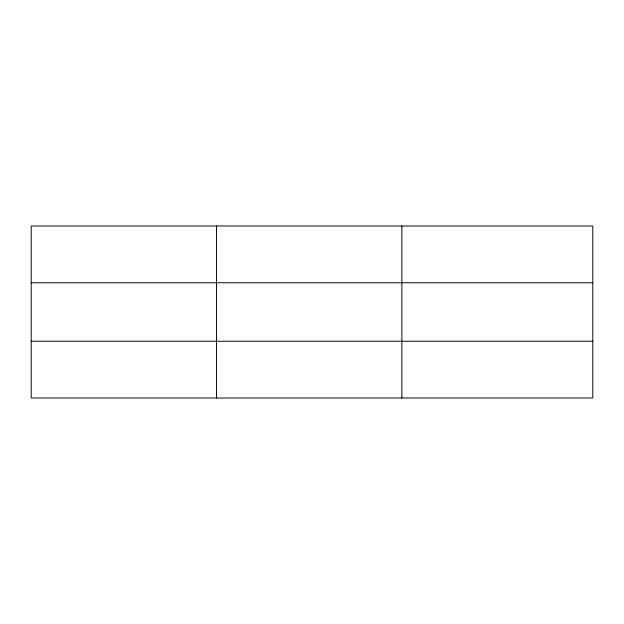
<?xml version="1.0" encoding="UTF-8"?>
<svg xmlns="http://www.w3.org/2000/svg" width="624" height="624" viewBox="0 0 624 624"><rect width="100%" height="100%" fill="white"/><g stroke="black" fill="none" stroke-linecap="round" stroke-linejoin="round"><path stroke-width="0.94" d="M216.528 397.995L216.528 226.005M401.856 397.995L401.856 226.005M592.8 282.758L592.8 226.005L31.2 226.005L31.2 397.995L592.8 397.995L592.8 282.758L31.2 282.758M31.2 341.242L592.8 341.242"/></g></svg>
